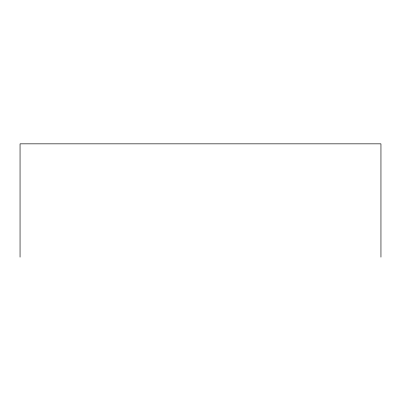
<?xml version="1.0" encoding="UTF-8"?>
<svg xmlns="http://www.w3.org/2000/svg" width="401" height="401" viewBox="0 0 401 401"><rect width="100%" height="100%" fill="white"/><g stroke="black" fill="none" stroke-linecap="round" stroke-linejoin="round"><path stroke-width="0.6" d="M380.95 257.161L380.95 143.839L20.05 143.839L20.05 257.161"/></g></svg>
